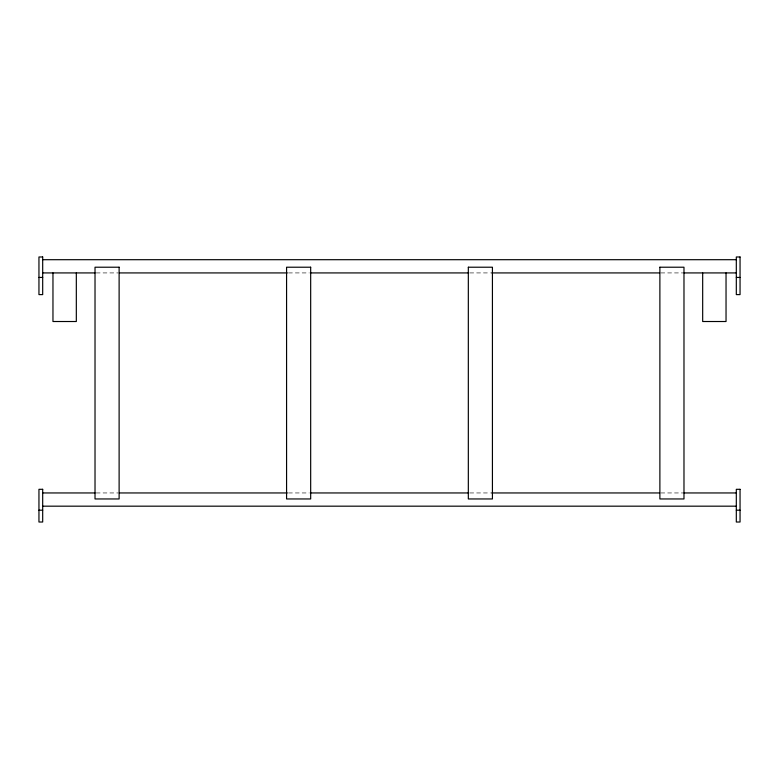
<?xml version="1.0" encoding="UTF-8"?>
<svg xmlns="http://www.w3.org/2000/svg" width="779" height="779" viewBox="0 0 779 779"><rect width="100%" height="100%" fill="white"/><g stroke="black" fill="none" stroke-linecap="round" stroke-linejoin="round"><path stroke-width="0.58" stroke-dasharray="3.9 2.92" d="M96.226 272.923L118.135 272.923M288.503 272.923L309.185 272.923M469.815 272.923L490.497 272.923M660.865 272.923L682.774 272.923M96.226 492.951L118.135 492.951M288.503 492.951L309.185 492.951M469.815 492.951L490.497 492.951M660.865 492.951L682.774 492.951"/><path stroke-width="1.17" d="M42.689 259.699L736.311 259.699M42.689 272.923L95.019 272.923M119.353 272.923L287.285 272.923M310.402 272.923L468.598 272.923M491.715 272.923L659.647 272.923M683.981 272.923L736.311 272.923M38.95 277.441L42.689 277.441M736.311 277.441L740.05 277.441M42.689 492.951L95.019 492.951M119.353 492.951L287.285 492.951M310.402 492.951L468.598 492.951M491.715 492.951L659.647 492.951M683.981 492.951L736.311 492.951M42.689 506.175L736.311 506.175M38.95 510.196L42.689 510.196M736.311 510.196L740.05 510.196M726.038 272.923L726.038 321.513L702.677 321.513L702.677 272.923M76.323 272.923L76.323 321.513L52.962 321.513L52.962 272.923M468.325 267.216L468.325 498.959L492.425 498.959L492.425 267.216L468.325 267.216M659.881 267.216L659.881 498.959L683.981 498.959L683.981 267.216L659.881 267.216M42.689 256.982L38.95 256.982L38.95 294.608L42.689 294.608L42.689 256.982M740.05 256.982L736.311 256.982L736.311 294.608L740.05 294.608L740.05 256.982M119.119 267.216L95.019 267.216L95.019 498.959L119.119 498.959L119.119 267.216M310.675 267.216L286.575 267.216L286.575 498.959L310.675 498.959L310.675 267.216M42.689 489.309L38.95 489.309L38.95 522.018L42.689 522.018L42.689 489.309M740.05 489.309L736.311 489.309L736.311 522.018L740.05 522.018L740.05 489.309"/></g></svg>
